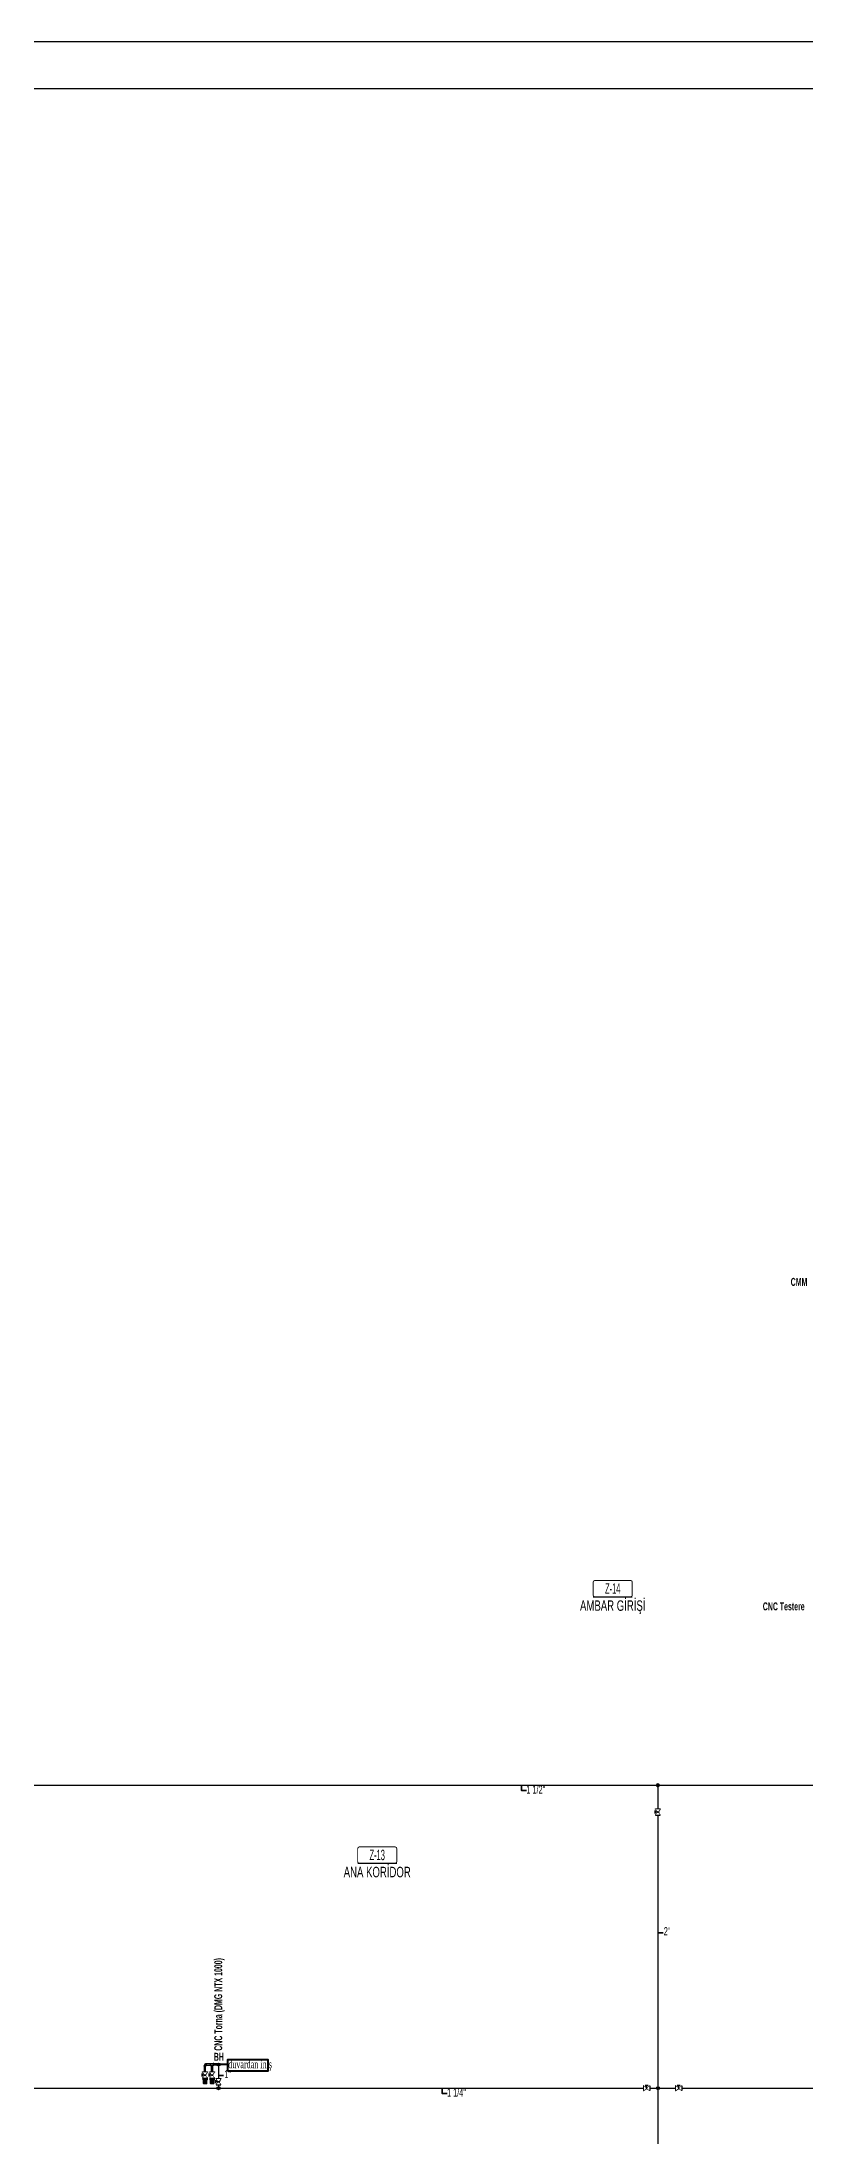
# Model space of a CAD drawing. Header units: centimetres. Extents: x 392964 to 515689, y 49661 to 58661.
# Drawn here: x 488432 to 490055, y 54213 to 58661 of the extents above; entities that cross this region are included whole.
import ezdxf
from ezdxf.enums import TextEntityAlignment as Align

# ---------------------------------------------------------------- set-up
doc = ezdxf.new("R2010")
doc.units = ezdxf.units.CM
doc.linetypes.add('MEDSISTEMBH_LINE', pattern=[1.5, 1.3, 0, -0.2])
for name, color, linetype in [('-M-MAHAL-DEBILER', 7, 'Continuous'), ('-M-MAHAL-ETIKET-NOT', 7, 'Continuous'), ('-M-MAHAL-ETIKET-NOTM', 7, 'Continuous'), ('-M-MAHAL-ETK-', 7, 'Continuous'), ('-M-MAHAL-HAVA-DEGISIM', 7, 'Continuous'), ('-M-MAHAL-NO', 7, 'Continuous'), ('-M-MAHAL-NOM', 7, 'Continuous'), ('RAKOR02', 132, 'Continuous'), ('vana-kuresel02', 2, 'Continuous')]:
    doc.layers.add(name, color=color, linetype=linetype)
for name, color, linetype, lineweight in [('0-KRCN-BAS HAVA', 101, 'BASINÇ HAVA', 35), ('0-KRCN-IST-KÜRESEL VANA', 4, 'Continuous', 25), ('0-KRCN-SHT-KÜRESEL VANA', 4, 'Continuous', 25), ('0-KRCN-Z-ANTET', 71, 'Continuous', 30), ('_MDS_0', 7, 'Continuous', 30), ('_MDS_BORU_22.00X1.00_BASINÇLI HAVA', 5, 'Continuous', 30), ('_MDS_DOWN-22.00X1.00', 5, 'Continuous', 30), ('_MDS_TEE', 7, 'Continuous', 30), ('MED.GAZ YAZI', 2, '0-A_LINE', 40)]:
    doc.layers.add(name, color=color, linetype=linetype, lineweight=lineweight)
doc.styles.add('-M-ISSO-TEXT-TTF', font='ARIALN.TTF')
doc.styles.add('-M-MHLETK-NOT', font='romans.shx', dxfattribs={"width": 0.7})
doc.styles.add('-M-MHLETK-TEXT', font='ARIALN.TTF', dxfattribs={"width": 0.7})
doc.styles.add('BAYBURT XREF$0$TIMES', font='times.ttf')
doc.styles.add('BORU', font='tahoma.ttf', dxfattribs={"width": 0.5})
doc.styles.add('ON', font='ARIALN.TTF', dxfattribs={"width": 0.8, "height": 6})
doc.styles.add('OYAK', font='arialbd.ttf')
doc.styles.get("Standard").update_dxf_attribs({"font": 'arial.ttf'})
doc.linetypes.add('0-A_LINE', pattern='A,100,-1.5,["A",BORU,S=9,R=0,X=0,Y=-4.5],-9,6', length=116.5)
doc.linetypes.add('BASINÇ HAVA', pattern='A,0.5,-0.2,["BH",Standard,S=0.1,R=0,X=-0.1,Y=-0.05],-0.2', length=0.9)

# ---------------------------------------------------------------- blocks, each defined once
blk = doc.blocks.new('M-MHLETK-YNG')
at = {"layer": '-M-MAHAL-ETK-', "color": 0}
for p, q in [((-2.077972171847422, -2.664535259100376e-15), (2.077972171847372, -2.442490654175344e-15)), ((-1.161395861184958, -2.55351295663786e-15), (-1.161395861184958, -2.664535259100376e-15))]:
    blk.add_line(p, q, dxfattribs=at)
blk.add_lwpolyline([(-1.877972171847422, 1.735116747093434, 0.1000000000000025, 0.1000000000000025, 0), (1.877972171847372, 1.735116747093434, 0.1000000000000025, 0.1000000000000025, -0.414213562373095), (2.077972171847372, 1.535116747093434, 0.1000000000000025, 0.1000000000000025, 0), (2.077972171847372, 0.1999999999999975, 0.1000000000000025, 0.1000000000000025, -0.414213562373095), (1.877972171847372, -2.450782174425604e-15, 0.1000000000000025, 0.1000000000000025, 0), (-1.877972171847422, -2.656243738850117e-15, 0.1000000000000025, 0.1000000000000025, -0.414213562373095), (-2.077972171847422, 0.1999999999999973, 0.1000000000000025, 0.1000000000000025, 0), (-2.077972171847422, 1.535116747093434, 0.1000000000000025, 0.1000000000000025, -0.414213562373095)], format="xyseb", close=True, dxfattribs=at)
at = {"layer": '-M-MAHAL-DEBILER', "color": 4, "style": '-M-MHLETK-NOT', "width": 0.5, "flags": 8}
blk.add_attdef('DEBIS', text='', height=0.40000000000001, dxfattribs=at).set_placement((-2.172601997708121, 2.145153821518559), align=Align.MIDDLE_CENTER)
at = {"layer": '-M-MAHAL-DEBILER', "color": 191, "style": '-M-MHLETK-NOT', "width": 0.5, "flags": 8}
blk.add_attdef('DEBIR', text='', height=0.40000000000001, dxfattribs=at).set_placement((-1.612856570909031, 2.145153821518559), align=Align.MIDDLE_CENTER)
at = {"layer": '-M-MAHAL-DEBILER', "color": 31, "style": '-M-MHLETK-NOT', "width": 0.5, "flags": 8}
blk.add_attdef('DEBIF', text='', height=0.40000000000001, dxfattribs=at).set_placement((1.585312508560406, 2.145153821518559), align=Align.MIDDLE_CENTER)
at = {"layer": '-M-MAHAL-DEBILER', "color": 1, "style": '-M-MHLETK-NOT', "width": 0.5, "flags": 8}
blk.add_attdef('DEBIE', text='', height=0.40000000000001, dxfattribs=at).set_placement((2.320329702268943, 2.145153821518559), align=Align.MIDDLE_CENTER)
at = {"layer": '-M-MAHAL-ETIKET-NOT', "color": 3, "style": '-M-MHLETK-NOT', "width": 0.5, "flags": 9}
for tag, p, height in [('KLKTR', (-2.617299002781706, 1.424542251973517), 0.04000000000000099), ('VRV-TIP1', (-2.614254655984766, 0.7592568142178964), 0.02857142857142928), ('VRV-TIP2', (-2.614254655984766, 0.7092568142179667), 0.02857142857142928), ('HL', (-2.615599684491329, 1.492925446082643), 0.02857142857142928), ('RDY-BOY1', (-2.614254655984766, 1.369886048531984), 0.02857142857142928), ('RDY-BOY2', (-2.614254655984766, 1.3198860485318), 0.02857142857142928), ('RDY-BOY3', (-2.614254655984766, 1.269886048531819), 0.02857142857142928), ('RDY-BOY4', (-2.614254655984766, 1.219886048531889), 0.02857142857142928), ('KON-BOY1', (-2.614254655984766, 1.13988604853196), 0.02857142857142928), ('KON-BOY2', (-2.614254655984766, 1.089886048531777), 0.02857142857142928), ('KON-BOY3', (-2.614254655984766, 1.039886048531796), 0.02857142857142928), ('FCU-TIP1', (-2.614254655984766, 0.9598860485318665), 0.02857142857142928), ('FCU-TIP2', (-2.614254655984766, 0.9098860485319369), 0.02857142857142928), ('FCU-TIP3', (-2.614254655984766, 0.8598860485317532), 0.02857142857142928), ('VRV-ADET1', (-2.524024077030347, 0.7592568142178964), 0.02857142857142928), ('VRV-ADET2', (-2.524024077030347, 0.7092568142179667), 0.02857142857142928), ('FCU-ADET1', (-2.524024077030347, 0.9598860485318665), 0.02857142857142928), ('FCU-ADET2', (-2.524024077030347, 0.9098860485319369), 0.02857142857142928), ('FCU-ADET3', (-2.524024077030347, 0.8598860485317532), 0.02857142857142928), ('HLA', (-2.521095063714924, 1.492925446082643), 0.02857142857142928), ('RDY-TIP1', (-2.499917488775289, 1.369886048531984), 0.02857142857142928), ('RDY-TIP2', (-2.499917488775289, 1.3198860485318), 0.02857142857142928), ('RDY-TIP3', (-2.499917488775289, 1.269886048531819), 0.02857142857142928), ('RDY-TIP4', (-2.499917488775289, 1.219886048531889), 0.02857142857142928), ('KON-TIP1', (-2.499917488775289, 1.13988604853196), 0.02857142857142928), ('KON-TIP2', (-2.499917488775289, 1.089886048531777), 0.02857142857142928), ('KON-TIP3', (-2.499917488775289, 1.039886048531796), 0.02857142857142928), ('VRV-KAP1', (-2.397625678263879, 0.7592568142178964), 0.02857142857142928), ('VRV-KAP2', (-2.397625678263879, 0.7092568142179667), 0.02857142857142928), ('FCU-KAP1', (-2.397625678263879, 0.9598860485318665), 0.02857142857142928), ('FCU-KAP2', (-2.397625678263879, 0.9098860485319369), 0.02857142857142928), ('FCU-KAP3', (-2.397625678263879, 0.8598860485317532), 0.02857142857142928), ('RDY-ADET1', (-2.388774799097021, 1.369886048531984), 0.02857142857142928), ('RDY-ADET2', (-2.388774799097021, 1.3198860485318), 0.02857142857142928), ('RDY-ADET3', (-2.388774799097021, 1.269886048531819), 0.02857142857142928), ('RDY-ADET4', (-2.388774799097021, 1.219886048531889), 0.02857142857142928), ('KON-ADET1', (-2.388774799097021, 1.13988604853196), 0.02857142857142928), ('KON-ADET2', (-2.388774799097021, 1.089886048531777), 0.02857142857142928), ('KON-ADET3', (-2.388774799097021, 1.039886048531796), 0.02857142857142928), ('VRV-DUY1', (-2.27160727614087, 0.7592568142178964), 0.02857142857142928), ('VRV-DUY2', (-2.27160727614087, 0.7092568142179667), 0.02857142857142928), ('FCU-DUY1', (-2.27160727614087, 0.9598860485318665), 0.02857142857142928), ('FCU-DUY2', (-2.27160727614087, 0.9098860485319369), 0.02857142857142928), ('FCU-DUY3', (-2.27160727614087, 0.8598860485317532), 0.02857142857142928), ('RDY-ISI1', (-2.265149291441958, 1.369886048531984), 0.02857142857142928), ('RDY-ISI2', (-2.265149291441958, 1.3198860485318), 0.02857142857142928), ('RDY-ISI3', (-2.265149291441958, 1.269886048531819), 0.02857142857142928), ('RDY-ISI4', (-2.265149291441958, 1.219886048531889), 0.02857142857142928), ('KON-ISI1', (-2.265149291441958, 1.13988604853196), 0.02857142857142928), ('KON-ISI2', (-2.265149291441958, 1.089886048531777), 0.02857142857142928), ('KON-ISI3', (-2.265149291441958, 1.039886048531796), 0.02857142857142928), ('AHU', (-2.225237005738364, 1.438888764359573), 0.02857142857142928), ('SHG', (-2.225237005738364, 1.492925446082643), 0.02857142857142928), ('VRV-SOG1', (-2.15357329798735, 0.7592568142178964), 0.02857142857142928), ('VRV-SOG2', (-2.15357329798735, 0.7092568142179667), 0.02857142857142928), ('FCU-SOG1', (-2.15357329798735, 0.9598860485318665), 0.02857142857142928), ('FCU-SOG2', (-2.15357329798735, 0.9098860485319369), 0.02857142857142928), ('FCU-SOG3', (-2.15357329798735, 0.8598860485317532), 0.02857142857142928), ('LHG', (-2.132477033288019, 1.492925446082643), 0.02857142857142928), ('RDY-BNP1', (-2.10224917359028, 1.369886048531984), 0.02857142857142928), ('RDY-BNP2', (-2.10224917359028, 1.3198860485318), 0.02857142857142928), ('RDY-BNP3', (-2.10224917359028, 1.269886048531819), 0.02857142857142928), ('RDY-BNP4', (-2.10224917359028, 1.219886048531889), 0.02857142857142928), ('KON-BNP1', (-2.10224917359028, 1.13988604853196), 0.02857142857142928), ('KON-BNP2', (-2.10224917359028, 1.089886048531777), 0.02857142857142928), ('KON-BNP3', (-2.10224917359028, 1.039886048531796), 0.02857142857142928), ('VRV-ISI1', (-2.043667108885728, 0.7592568142178964), 0.02857142857142928), ('VRV-ISI2', (-2.043667108885728, 0.7092568142179667), 0.02857142857142928), ('FCU-ISI1', (-2.043667108885728, 0.9598860485318665), 0.02857142857142928), ('FCU-ISI2', (-2.043667108885728, 0.9098860485319369), 0.02857142857142928), ('FCU-ISI3', (-2.043667108885728, 0.8598860485317532), 0.02857142857142928), ('HG', (-2.039313324447903, 1.492925446082643), 0.02857142857142928), ('RDY-BNK1', (-1.964080708328254, 1.369886048531984), 0.02857142857142928), ('RDY-BNK2', (-1.964080708328254, 1.3198860485318), 0.02857142857142928), ('RDY-BNK3', (-1.964080708328254, 1.269886048531819), 0.02857142857142928), ('RDY-BNK4', (-1.964080708328254, 1.219886048531889), 0.02857142857142928), ('KON-BNK1', (-1.964080708328254, 1.13988604853196), 0.02857142857142928), ('KON-BNK2', (-1.964080708328254, 1.089886048531777), 0.02857142857142928), ('KON-BNK3', (-1.964080708328254, 1.039886048531796), 0.02857142857142928), ('HGA', (-1.962167954325089, 1.492925446082643), 0.02857142857142928), ('EF', (-1.962167954325089, 1.438888764359573), 0.02857142857142928), ('VRV-DEBI1', (-1.950305966197647, 0.7592568142178964), 0.02857142857142928), ('VRV-DEBI2', (-1.950305966197647, 0.7092568142179667), 0.02857142857142928), ('FCU-DEBI1', (-1.950305966197647, 0.9598860485318665), 0.02857142857142928), ('FCU-DEBI2', (-1.950305966197647, 0.9098860485319369), 0.02857142857142928), ('FCU-DEBI3', (-1.950305966197647, 0.8598860485317532), 0.02857142857142928), ('VRV-BNP1', (-1.831218473776261, 0.7592568142178964), 0.02857142857142928), ('VRV-BNP2', (-1.831218473776261, 0.7092568142179667), 0.02857142857142928), ('FCU-BNP1', (-1.831218473776261, 0.9598860485318665), 0.02857142857142928), ('FCU-BNP2', (-1.831218473776261, 0.9098860485319369), 0.02857142857142928), ('FCU-BNP3', (-1.831218473776261, 0.8598860485317532), 0.02857142857142928), ('VRV-BNK1', (-1.613532732601911, 0.7592568142178964), 0.02857142857142928), ('VRV-BNK2', (-1.613532732601911, 0.7092568142179667), 0.02857142857142928), ('FCU-BNK1', (-1.613532732601911, 0.9598860485318665), 0.02857142857142928), ('FCU-BNK2', (-1.613532732601911, 0.9098860485319369), 0.02857142857142928), ('FCU-BNK3', (-1.613532732601911, 0.8598860485317532), 0.02857142857142928)]:
    blk.add_attdef(tag, p, '', height=height, dxfattribs=at)
at = {"layer": '-M-MAHAL-ETIKET-NOT', "color": 3}
for tag, height, style, width, flags, p in [('ALAN', 0.04000000000000099, '-M-MHLETK-NOT', 0.5, 9, (-2.581095553884964, 1.561837189640539)), ('KIS', 0.04000000000000099, '-M-MHLETK-NOT', 0.5, 9, (-2.589944984833906, 1.61593511118148)), ('RH', 0.04000000000000099, '-M-MHLETK-NOT', 0.5, 9, (-2.390269817079982, 1.61593511118148)), ('YUKSEKLIK', 0.04000000000000099, '-M-MHLETK-NOT', 0.5, 9, (-2.323841664504883, 1.561837189640539)), ('YAZ', 0.04000000000000099, '-M-MHLETK-NOT', 0.5, 9, (-2.178425620561939, 1.61593511118148)), ('MAH-ADI', 1.111111111111138, '-M-ISSO-TEXT-TTF', 0.8, 8, (-1.236344360222574e-12, -0.9312941077494967))]:
    blk.add_attdef(tag, text='', height=height, dxfattribs=dict(at, style=style, width=width, flags=flags)).set_placement(p, align=Align.MIDDLE_CENTER)
at = {"layer": '-M-MAHAL-ETIKET-NOTM', "color": 3, "style": '-M-ISSO-TEXT-TTF', "width": 0.8, "flags": 8}
blk.add_attdef('MAH-ADI2', text='', height=1.111111111111138, dxfattribs=at).set_placement((-1.236344360222574e-12, -2.548930536117635), align=Align.MIDDLE_CENTER)
at = {"layer": '-M-MAHAL-HAVA-DEGISIM', "style": '-M-MHLETK-NOT', "width": 0.5, "flags": 8}
for tag, p in [('HAVADEG', (-1.236344360222574e-12, 3.611078027611543)), ('HAVA', (-1.236344360222574e-12, 2.399265333250499))]:
    blk.add_attdef(tag, text='', height=0.600000000000015, dxfattribs=at).set_placement(p, align=Align.MIDDLE_CENTER)
at = {"layer": '-M-MAHAL-NO', "color": 7, "style": '-M-MHLETK-TEXT', "width": 0.5999999999999998, "flags": 8}
blk.add_attdef('MAH-NO', text='', height=1.111111111111138, dxfattribs=at).set_placement((-1.236344360222574e-12, 0.8891235731173248), align=Align.MIDDLE_CENTER)
at = {"layer": '-M-MAHAL-NOM', "color": 7, "style": '-M-MHLETK-TEXT', "width": 0.5999999999999998, "flags": 8}
blk.add_attdef('MAH-NOM', text='', height=1.111111111111138, dxfattribs=at).set_placement((-1.236344360222574e-12, 0.8891235731173248), align=Align.MIDDLE_CENTER)
blk = doc.blocks.new('TEE')
at = {"layer": '_MDS_TEE'}
h = blk.add_hatch(color=256, dxfattribs=at)
h.dxf.hatch_style = 1
edge = h.paths.add_edge_path()
edge.add_arc((0, 0), 50, 0, 360)
blk.add_circle((0, 0), 50, dxfattribs=at)
blk = doc.blocks.new('0-MEK-SHT-KÜRESELVANA')
at = {"layer": '0-KRCN-IST-KÜRESEL VANA'}
blk.add_hatch(color=256, dxfattribs=at).paths.add_polyline_path([(1.420589728024537, 1.818641459413191e-12, 0.9999999999999999), (-1.420589728024537, 1.819163375612189e-12, 0.9999999999999999)])
for p, q in [((-1.117739737357624, 0.8767742325762811), (-4.243779663212081, 3.019946854547015)), ((-4.24377966317661, -3.053798891107363), (-4.243779663212081, 3.019946854547015)), ((-4.243779663212081, 3.019946854547015), (-4.24377966317661, -3.053798891107363)), ((-2.414302261912781, 4.596851570089711), (2.308211859805851, 4.596851570116996)), ((-2.819433575496078e-11, 4.596851570102444), (-2.414302261912781, 4.596851570089711)), ((0, 1.818989403545856e-12), (-2.819433575496078e-11, 4.596851570102444)), ((2.308211859805851, 4.596851570116996), (-2.819433575496078e-11, 4.596851570102444)), ((1.138588299098956, 0.8495244908372115), (4.300244515123268, 3.019946854596128)), ((4.300244515158738, -3.05379889105825), (4.300244515123268, 3.019946854596128)), ((4.300244515123268, 3.019946854596128), (4.300244515158738, -3.05379889105825)), ((-4.24377966317661, -3.053798891107363), (-1.11773973734762, -0.876774232579919)), ((4.300244515158738, -3.05379889105825), (1.138588299108051, -0.8495244908172026))]:
    blk.add_line(p, q, dxfattribs=at)
for points in [[(-4.526735987328721, 3.749999999994543), (-4.971764228106622, 3.749999999992724), (-4.971764228064785, -3.750000000005457), (-4.526735987286884, -3.750000000003638)], [(4.583200839240817, 3.749999999998181), (5.028229080010533, 3.75), (5.028229080053279, -3.75), (4.583200839283563, -3.750000000001819)]]:
    blk.add_lwpolyline(points, close=True, dxfattribs=at)
blk.add_circle((0, 1.818989403545856e-12), 1.420589728024537, dxfattribs=at)
blk.add_wipeout([(4.300244515123268, 3.019946854547344), (4.300244515158738, -3.0537988911070326), (1.1177397373250781, -0.8767742325799199), (1.1565198374861456, -0.8249466896804352), (1.213713070643475, -0.7382247337096022), (1.2459910789371569, -0.6823352596188998), (1.2951566993009633, -0.5836474103122109), (1.3306201687233363, -0.4975189864655505), (1.3519595908114783, -0.43621146261778954), (1.3790251083151053, -0.34112303636947416), (1.4055804820039963, -0.2059579663769382), (1.416433619615748, -0.10858626306676644), (1.4202746895687195, -0.029916240993255627), (1.4191760952071046, 0.06335918321595013), (1.4103159986800535, 0.17054019811454602), (1.3990970176289936, 0.24617617790578983), (1.380978286771735, 0.33312782347439107), (1.3540033130143039, 0.4298257829116787), (1.3151377513836833, 0.5371106684817937), (1.2831760552878118, 0.6095362060199587), (1.248002118834588, 0.6786500472993513), (1.2166084846979799, 0.7334432290760686), (1.1789897963016798, 0.7925012527025315), (1.1415037426741717, 0.8456029687632958), (1.1177397373350826, 0.8767742325762802)]).dxf.layer = '0-KRCN-IST-KÜRESEL VANA'
blk.add_wipeout([(-4.24377966321208, 3.0199468545470154), (-4.2437796631766105, -3.0537988911073617), (-1.1177397373476192, -0.876774232579919), (-1.1565198375086865, -0.8249466896804343), (-1.2137130706660153, -0.7382247337096013), (-1.2459910789596977, -0.6823352596188998), (-1.295156699323504, -0.58364741031221), (-1.3306201687458776, -0.4975189864655505), (-1.351959590834019, -0.43621146261778954), (-1.379025108337646, -0.34112303636947416), (-1.4055804820265372, -0.2059579663769382), (-1.4164336196382892, -0.10858626306676644), (-1.4202746895912604, -0.02991624099325474), (-1.4191760952296457, 0.06335918321595102), (-1.410315998702595, 0.17054019811454602), (-1.3990970176515343, 0.24617617790578983), (-1.3809782867942755, 0.33312782347439196), (-1.3540033130368447, 0.4298257829116796), (-1.3151377514062244, 0.5371106684817946), (-1.2831760553103526, 0.6095362060199596), (-1.2480021188571289, 0.6786500472993513), (-1.2166084847205212, 0.7334432290760695), (-1.1789897963242206, 0.7925012527025315), (-1.1415037426967125, 0.8456029687632958), (-1.1177397373576239, 0.8767742325762802)]).dxf.layer = '0-KRCN-IST-KÜRESEL VANA'
blk = doc.blocks.new('A$C6A0AA91C')
at = {"layer": 'RAKOR02', "ltscale": 0.2}
for p, q in [((0.0002680023317225277, -14.55255888325337), (0.0002680023317225277, 14.25)), ((1.200268002285156, 19.05255888326064), (12.00026800233172, 19.05255888326064)), ((1.200268002285156, 10.05255888326064), (12.00026800233172, 10.05255888326064)), ((13.20026800228516, -14.55255888325337), (13.20026800228516, 14.25)), ((13.20026800228516, -14.25), (13.20026800228516, 14.25)), ((15.70026800228516, 13.53749999999854), (13.20026800228516, 11.03750000003492)), ((13.20026800228516, -11.03750000003492), (13.20026800228516, 11.03750000003492)), ((26.00026800233172, 13.53749999999854), (15.70026800228516, 13.53749999999854)), ((15.70026800228516, -13.53749999999854), (15.70026800228516, 13.53749999999854)), ((26.00026800233172, -13.53749999999854), (26.00026800233172, 13.53749999999854)), ((29.00026800233172, 12.03749999999854), (26.00026800233172, 12.03749999999854)), ((37.00026800233172, 13.53749999999854), (29.00026800233172, 13.53749999999854)), ((29.00026800233172, -13.53749999999854), (29.00026800233172, 13.53749999999854)), ((37.00026800233172, -13.53749999999854), (37.00026800233172, 13.53749999999854)), ((40.00026800233172, 12.03749999999854), (37.00026800233172, 12.03749999999854)), ((43.00026800233172, 13.53749999999854), (40.00026800233172, 13.53749999999854)), ((40.00026800233172, -13.53749999999854), (40.00026800233172, 13.53749999999854)), ((43.00026800233172, -13.53749999999854), (43.00026800233172, 13.53749999999854)), ((43.00026800233172, 13.53749999999854), (45.50026800233172, 11.03750000003492)), ((45.50026800233172, -11.03750000003492), (45.50026800233172, 11.03750000003492)), ((12.00026800233172, -10.05255888326064), (1.200268002285156, -10.05255888326064)), ((12.00026800233172, -19.05255888326064), (1.200268002285156, -19.05255888326064)), ((15.70026800228516, -13.53749999999854), (13.20026800228516, -11.03750000003492)), ((26.00026800233172, -13.53749999999854), (15.70026800228516, -13.53749999999854)), ((29.00026800233172, -12.03749999999854), (26.00026800233172, -12.03749999999854)), ((37.00026800233172, -13.53749999999854), (29.00026800233172, -13.53749999999854)), ((40.00026800233172, -12.03749999999854), (37.00026800233172, -12.03749999999854)), ((43.00026800233172, -13.53749999999854), (40.00026800233172, -13.53749999999854)), ((43.00026800233172, -13.53749999999854), (45.50026800233172, -11.03750000003492))]:
    blk.add_line(p, q, dxfattribs=at)
for centre, radius, start, end in [((42.69654076558072, 0), 42.69654076557278, 166.3823215085727, 193.6176784914273), ((9.03776800230844, 14.55255888325337), 9.037499999999323, 150.1371656438384, 209.8628343561616), ((4.162768002308439, 14.55255888325337), 9.037499999999323, 330.1371656434947, 29.86283435650536), ((-29.49600476096384, 0), 42.69654076557278, 346.3823215085727, 13.61767849142734), ((9.03776800230844, -14.55255888325337), 9.037499999999323, 150.1371656438384, 209.8628343561616), ((4.162768002308439, -14.55255888325337), 9.037499999999323, 330.1371656434947, 29.86283435650536)]:
    blk.add_arc(centre, radius, start, end, dxfattribs=at)

msp = doc.modelspace()

# ---------------------------------------------------------------- hatches: boundary and pattern name
at = {"layer": '_MDS_DOWN-22.00X1.00'}
msp.add_hatch(color=256, dxfattribs=at).paths.add_polyline_path([(488807.7733925391, 54361.35855059674, -0.9999999999999999), (488807.7733925391, 54367.85855059674, -0.9999999999641797)])

# ---------------------------------------------------------------- linework, layer by layer
at = {"layer": '0-KRCN-BAS HAVA', "color": 4, "ltscale": 150}
for points in [[(489462.7301748988, 54946.98771221211), (489451.7771475652, 54946.98771221211), (489451.7771475652, 54957.94073954571)], [(489742.0404376603, 54644.69618596536), (489752.9934649939, 54644.69618596536)], [(488807.7733925391, 54341.03273079047), (488818.7264198727, 54341.03273079047)], [(489294.1084120678, 54303.29179355373), (489283.1553847342, 54303.29179355373), (489283.1553847342, 54314.24482088732)]]:
    msp.add_lwpolyline(points, dxfattribs=at)
at = {"layer": '0-KRCN-Z-ANTET'}
for points in [[(392964.0660104523, 49661.26108109019), (515688.8000492519, 49661.26108109019), (515688.8000492519, 58661.26108109019), (392964.0660104523, 58661.26108109019)], [(470564.0660104521, 49761.26108109019), (502064.0660104521, 49761.26108109019), (502064.0660104521, 58561.26108109019), (470564.0660104521, 58561.26108109019)]]:
    msp.add_lwpolyline(points, close=True, dxfattribs=at)
at = {"layer": '_MDS_BORU_22.00X1.00_BASINÇLI HAVA', "linetype": 'MEDSISTEMBH_LINE', "ltscale": 80}
for p, q in [((486258.3928410647, 54957.94073954571), (496796.112719346, 54957.94073954571)), ((489742.0404376603, 54957.94073954571), (489742.0404376603, 52027.39661831391)), ((488782.5872568619, 54363.25855059677), (488790.6495849908, 54363.25855059677)), ((488805.335087593, 54365.95855059672), (488797.5872568619, 54365.95855059672)), ((488805.335087593, 54363.25855059677), (488797.5872568619, 54363.25855059677)), ((488807.7733925391, 54364.60855059674), (488807.7733925391, 54314.24482088732)), ((488777.2684209263, 54361.13971466105), (488777.2684209263, 54362.25855059677)), ((488777.2684209263, 54362.25855059677), (488780.9684209262, 54362.25855059677)), ((488777.2684209263, 54361.13971466105), (488780.9684209262, 54361.13971466105)), ((488777.7684209264, 54362.95855059672), (488777.7684209263, 54362.25855059677)), ((488780.9684209262, 54361.13971466105), (488780.9684209262, 54362.25855059677)), ((488792.2684209263, 54361.13971466111), (488792.2684209263, 54362.25855059682)), ((488792.2684209263, 54362.25855059682), (488795.9684209262, 54362.25855059682)), ((488792.2684209263, 54361.13971466111), (488795.9684209262, 54361.13971466111)), ((488795.9684209262, 54361.13971466111), (488795.9684209262, 54362.25855059682)), ((485826.4003885964, 54314.24482088732), (493466.1894591498, 54314.24482088732))]:
    msp.add_line(p, q, dxfattribs=at)
for centre, radius, start, end in [((488780.7684209264, 54362.95855059666), 3.000000000058207, 90.00000000222337, 179.9999999988883), ((488781.4684209261, 54362.25855059677), 0.9999999999126885, 90, 180), ((488791.7684209264, 54362.25855059688), 0.9999999999417923, 3.335053305864414e-09, 90), ((488796.4684209261, 54362.25855059677), 0.9999999999126885, 90, 180)]:
    msp.add_arc(centre, radius, start, end, dxfattribs=at)
at = {"layer": '_MDS_DOWN-22.00X1.00'}
msp.add_circle((488807.7733925391, 54364.60855059674), 3.25, dxfattribs=at)
at = {"layer": 'MED.GAZ YAZI', "color": 2, "ltscale": 50}
msp.add_line((488826.8902892753, 54364.60855059674), (488811.0233925391, 54364.60855059674), dxfattribs=at)
msp.add_lwpolyline([(488826.8902892753, 54350.91454358439), (488913.3934681418, 54350.91454358439), (488913.3934681418, 54374.30255760904), (488826.8902892753, 54374.30255760904)], close=True, dxfattribs=at)

# ---------------------------------------------------------------- block references
at = {"layer": '-M-MAHAL-ETK-', "xscale": 20, "yscale": 20, "zscale": 20}
for p, values in [((489646.0201798896, 55358.13177632463), {'MAH-NO': 'Z-14', 'MAH-ADI': 'AMBAR GİRİŞİ'}), ((489145.2726522083, 54792.15258347446), {'MAH-NO': 'Z-13', 'MAH-ADI': 'ANA KORİDOR'})]:
    msp.add_blockref('M-MHLETK-YNG', p, dxfattribs=at).add_auto_attribs(values)
at = {"layer": '_MDS_TEE', "yscale": 0.065, "zscale": 0.065}
for p, xscale, rotation in [((489742.0404376603, 54957.94073954571), -0.065, 89.99999999999993), ((488807.7733925391, 54314.24482088715, 1.379866730238856e-07), 0.065, 90.00000000000001), ((489742.0404376603, 54314.24482088732, -2.834144615141387e-08), 0.065, 180)]:
    msp.add_blockref('TEE', p, dxfattribs=dict(at, xscale=xscale, rotation=rotation))

# ---------------------------------------------------------------- texts
at = {"layer": '0-KRCN-BAS HAVA', "color": 4, "ltscale": 150, "style": 'ON', "width": 0.8}
for s, p in [('1 1/2"', (489462.2674466523, 54940.25012543381)), ('2"', (489754.5226119098, 54639.38465951038)), ('1"', (488820.2555667886, 54335.72120433548)), ('1 1/4"', (489293.6456838213, 54296.55420677542))]:
    msp.add_text(s, height=17, dxfattribs=at).set_placement(p)
at = {"layer": '_MDS_0', "color": 61, "style": 'OYAK', "width": 0.5}
msp.add_text('CMM', height=17, dxfattribs=at).set_placement((490024.3021364741, 56013.55477985698), align=Align.BOTTOM_LEFT)
msp.add_text('CNC Testere', height=17, dxfattribs=at).set_placement((490054.0031775243, 55324.26729961726), align=Align.BOTTOM_RIGHT)
msp.add_text('CNC Torna (DMG NTX 1000)', height=17, rotation=89.99999999999999, dxfattribs=at).set_placement((488820.8659528808, 54393.87793746559), align=Align.BOTTOM_LEFT)
at = {"layer": '_MDS_0', "style": 'OYAK', "width": 0.5}
msp.add_text('BH', height=17, dxfattribs=at).set_placement((488808.5694034019, 54367.36961566988), align=Align.BOTTOM_CENTER)
at = {"layer": 'MED.GAZ YAZI', "color": 2, "ltscale": 50, "style": 'BAYBURT XREF$0$TIMES', "width": 0.6}
msp.add_text('duvardan iniş', height=17, dxfattribs=at).set_placement((488828.6573800491, 54356.8460348681))

# ---------------------------------------------------------------- next in the draw order: block references
at = {"layer": '0-KRCN-SHT-KÜRESEL VANA', "xscale": 1.333333333333333, "yscale": 1.333333333333333, "zscale": 1.333333333333333, "rotation": 90}
for p in [(489742.0404376603, 54900.99999999999), (488807.7733925391, 54328)]:
    msp.add_blockref('0-MEK-SHT-KÜRESELVANA', p, dxfattribs=at)
at = {"layer": '0-KRCN-SHT-KÜRESEL VANA', "xscale": 1.333333333333333, "yscale": 1.333333333333333, "zscale": 1.333333333333333}
for p in [(489718, 54314.24482088732), (489786.2, 54314.24482088732)]:
    msp.add_blockref('0-MEK-SHT-KÜRESELVANA', p, dxfattribs=at)

# ---------------------------------------------------------------- next in the draw order: block references
at = {"layer": 'vana-kuresel02', "ltscale": 0.5, "xscale": -0.2603184883086871, "yscale": 0.2603184883086871, "zscale": 0.2603184883086871, "rotation": 90}
msp.add_blockref('A$C6A0AA91C', (488794.1688537542, 54335.39412945863), dxfattribs=at)

# ---------------------------------------------------------------- next in the draw order: block references
at = {"layer": '0-KRCN-SHT-KÜRESEL VANA', "xscale": -1.333333333333333, "yscale": 1.333333333333333, "zscale": 1.333333333333333, "rotation": 90}
msp.add_blockref('0-MEK-SHT-KÜRESELVANA', (488794.1184209263, 54342.13998624798), dxfattribs=at)

# ---------------------------------------------------------------- next in the draw order: linework, layer by layer
at = {"layer": '_MDS_BORU_22.00X1.00_BASINÇLI HAVA', "linetype": 'MEDSISTEMBH_LINE', "ltscale": 80}
for p, q in [((488792.7684209264, 54348.7690052188), (488792.7684209263, 54361.13971466111)), ((488795.4684209263, 54348.76900521875), (488795.4684209262, 54361.13971466111))]:
    msp.add_line(p, q, dxfattribs=at)

# ---------------------------------------------------------------- next in the draw order: block references
at = {"layer": 'vana-kuresel02', "ltscale": 0.5, "xscale": -0.2603184883086871, "yscale": 0.2603184883086871, "zscale": 0.2603184883086871, "rotation": 90}
msp.add_blockref('A$C6A0AA91C', (488779.1688537542, 54335.39412945863), dxfattribs=at)

# ---------------------------------------------------------------- next in the draw order: block references
at = {"layer": '0-KRCN-SHT-KÜRESEL VANA', "xscale": -1.333333333333333, "yscale": 1.333333333333333, "zscale": 1.333333333333333, "rotation": 90}
msp.add_blockref('0-MEK-SHT-KÜRESELVANA', (488779.1184209263, 54342.13998624798), dxfattribs=at)

# ---------------------------------------------------------------- next in the draw order: linework, layer by layer
at = {"layer": '_MDS_BORU_22.00X1.00_BASINÇLI HAVA', "linetype": 'MEDSISTEMBH_LINE', "ltscale": 80}
for p, q in [((488781.4684209261, 54365.95855059672), (488780.7684209264, 54365.95855059672)), ((488781.4684209261, 54366.4585505966), (488782.5872568619, 54366.4585505966)), ((488781.4684209261, 54362.75855059665), (488781.4684209261, 54366.4585505966)), ((488782.5872568619, 54362.75855059665), (488782.5872568619, 54366.4585505966)), ((488790.6495849908, 54365.95855059672), (488782.5872568619, 54365.95855059672)), ((488790.6495849908, 54366.45855059666), (488791.7684209265, 54366.45855059666)), ((488790.6495849908, 54362.75855059671), (488790.6495849908, 54366.45855059666)), ((488791.7684209265, 54362.75855059671), (488791.7684209265, 54366.45855059666)), ((488796.4684209261, 54365.95855059672), (488791.7684209265, 54365.95855059672)), ((488797.5872568619, 54366.45855059666), (488796.4684209261, 54366.45855059666)), ((488796.4684209261, 54362.75855059671), (488796.4684209261, 54366.45855059666)), ((488797.5872568619, 54362.75855059671), (488797.5872568619, 54366.45855059666)), ((488777.7684209264, 54348.7690052188), (488777.7684209263, 54361.13971466105)), ((488780.4684209263, 54348.76900521875), (488780.4684209262, 54361.13971466105)), ((488781.4684209261, 54362.75855059665), (488782.5872568619, 54362.75855059665)), ((488790.6495849908, 54362.75855059671), (488791.7684209265, 54362.75855059671)), ((488797.5872568619, 54362.75855059671), (488796.4684209261, 54362.75855059671))]:
    msp.add_line(p, q, dxfattribs=at)

doc.saveas('drawing.dxf')
